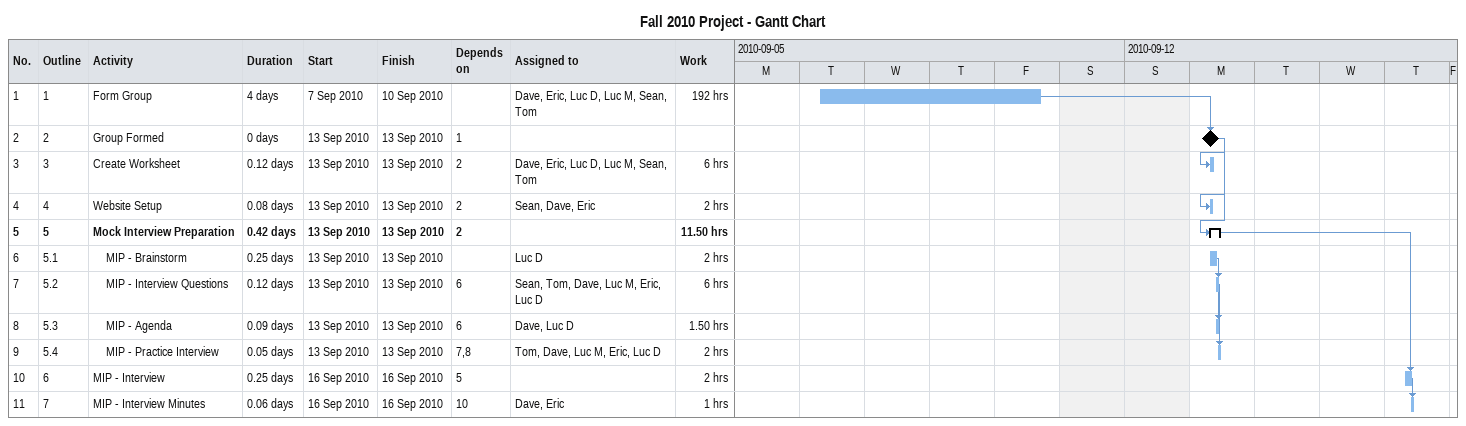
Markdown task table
Fall 2010 Project - Gantt Chart

| ID | WBS | Task | Duration | Start | Finish | Predecessors | Resources | Work (h) |
|---|---|---|---|---|---|---|---|---|
| 1 | 1 | Form Group | 4d | 2010-09-07 | 2010-09-10 |  | Dave, Eric, Luc D, Luc M, Sean, Tom | 192 |
| 2 | 2 | Group Formed | 0d | 2010-09-13 | 2010-09-13 | 1 |  |  |
| 3 | 3 | Create Worksheet | 0.12d | 2010-09-13 | 2010-09-13 | 2 | Dave, Eric, Luc D, Luc M, Sean, Tom | 6 |
| 4 | 4 | Website Setup | 0.08d | 2010-09-13 | 2010-09-13 | 2 | Sean, Dave, Eric | 2 |
| 5 | 5 | **Mock Interview Preparation** | 0.42d | 2010-09-13 | 2010-09-13 | 2 |  | 11.50 |
| 6 | 5.1 | MIP - Brainstorm | 0.25d | 2010-09-13 | 2010-09-13 |  | Luc D | 2 |
| 7 | 5.2 | MIP - Interview Questions | 0.12d | 2010-09-13 | 2010-09-13 | 6 | Sean, Tom, Dave, Luc M, Eric, Luc D | 6 |
| 8 | 5.3 | MIP - Agenda | 0.09d | 2010-09-13 | 2010-09-13 | 6 | Dave, Luc D | 1.50 |
| 9 | 5.4 | MIP - Practice Interview | 0.05d | 2010-09-13 | 2010-09-13 | 7, 8 | Tom, Dave, Luc M, Eric, Luc D | 2 |
| 10 | 6 | MIP - Interview | 0.25d | 2010-09-16 | 2010-09-16 | 5 |  | 2 |
| 11 | 7 | MIP - Interview Minutes | 0.06d | 2010-09-16 | 2010-09-16 | 10 | Dave, Eric | 1 |
